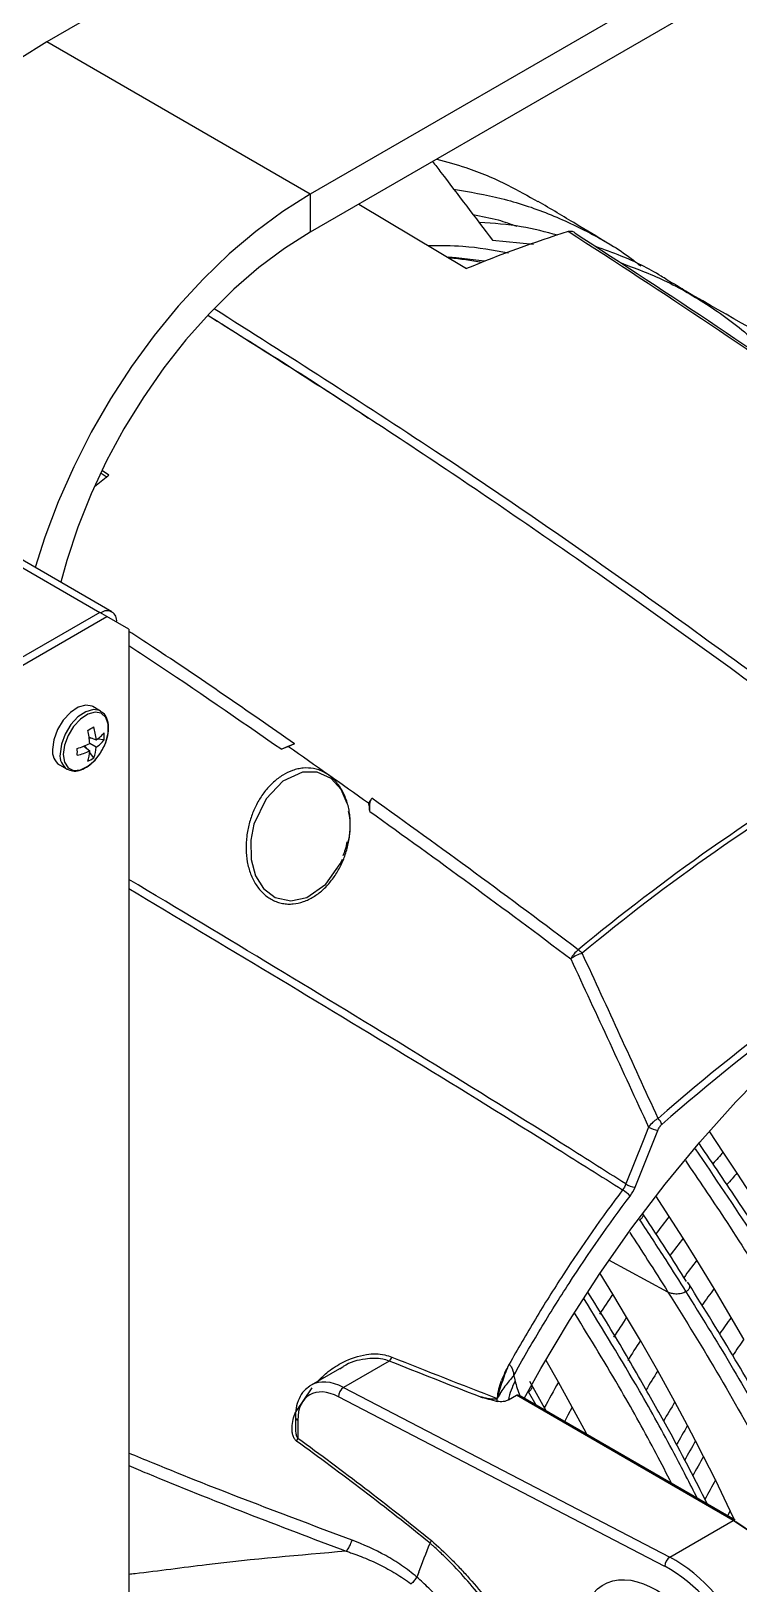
# Model space of a CAD drawing. Extents: x 9.3 to 87.2, y 1.1 to 68.8.
# Drawn here: x 58.48 to 61.33, y 4.76 to 11.01 of the extents above; entities that cross this region are included whole.
import ezdxf

# ---------------------------------------------------------------- set-up
doc = ezdxf.new("R2010")
doc.units = 0
doc.header["$MEASUREMENT"] = 0
doc.layers.add('OBJECT', color=7, linetype='CONTINUOUS')

msp = doc.modelspace()

# ---------------------------------------------------------------- linework, layer by layer
at = {"layer": 'OBJECT'}
for p, q in [((63.6184, 12.6681), (59.6049, 10.3511)), ((63.6184, 12.5154), (59.6049, 10.1984)), ((60.6863, 12.2), (58.5442, 10.9634)), ((59.6049, 10.3511), (58.5442, 10.9634)), ((59.6049, 10.3511), (59.6049, 10.1984)), ((59.7999, 10.311), (60.2341, 10.0513)), ((56.0608, 10.2253), (58.7584, 8.668)), ((58.807, 8.6704), (56.1058, 10.2297)), ((60.3383, 10.1658), (60.5037, 10.1497)), ((60.9373, 10.061), (60.929, 10.0657)), ((58.7871, 9.2108), (58.7631, 9.2269)), ((58.7692, 9.2387), (58.795, 9.2213)), ((58.7584, 8.668), (57.9541, 8.2036)), ((57.9823, 8.1873), (58.7867, 8.6517)), ((58.7867, 8.6517), (58.7584, 8.668)), ((58.8751, 8.6006), (58.7867, 8.6517)), ((58.8751, 8.6006), (58.8751, 3.2727)), ((58.7612, 8.2712), (58.7305, 8.2889)), ((58.6938, 8.13), (58.7175, 8.1105)), ((58.7057, 8.1202), (58.6974, 8.1314)), ((58.7147, 8.1662), (58.7435, 8.1555)), ((58.7292, 8.1608), (58.7153, 8.1624)), ((58.7435, 8.1255), (58.7175, 8.1405)), ((58.7754, 8.1553), (58.748, 8.1586)), ((58.7336, 8.0829), (58.7171, 8.105)), ((58.5955, 8.055), (58.6262, 8.0373)), ((59.7528, 7.7443), (59.7475, 7.7226)), ((60.9121, 6.355), (61.0037, 6.5839)), ((61.2671, 6.4968), (61.2124, 6.5784)), ((61.3229, 6.4124), (61.2671, 6.4968)), ((61.3783, 6.3272), (61.3229, 6.4124)), ((61.0494, 6.2377), (60.9959, 6.3203)), ((60.9307, 6.2241), (60.9305, 6.224)), ((60.9307, 6.2241), (60.9307, 6.2241)), ((61.1051, 6.15), (61.0494, 6.2377)), ((61.1605, 6.0613), (61.1051, 6.15)), ((61.0441, 5.9336), (60.8063, 6.0616)), ((61.2303, 5.9472), (61.1605, 6.0613)), ((60.8225, 5.9253), (60.7718, 6.0081)), ((61.1283, 5.9661), (61.1234, 5.9738)), ((61.2994, 5.8312), (61.2303, 5.9472)), ((60.8782, 5.8324), (60.8225, 5.9253)), ((61.1164, 5.9343), (61.1165, 5.9344)), ((60.9336, 5.7381), (60.8782, 5.8324)), ((61.3504, 5.7436), (61.2994, 5.8312)), ((61.0034, 5.6161), (60.9336, 5.7381)), ((59.723, 5.6251), (59.608, 5.5587)), ((59.7334, 5.6299), (59.7245, 5.6231)), ((59.9228, 5.6559), (59.7388, 5.5496)), ((60.6036, 5.5705), (60.5538, 5.6582)), ((60.4237, 5.5986), (60.4237, 5.5979)), ((60.5562, 5.4531), (60.4892, 5.5734)), ((60.6593, 5.4696), (60.6036, 5.5705)), ((61.0725, 5.4913), (61.0034, 5.6161)), ((59.5477, 5.4529), (59.6132, 5.5484)), ((61.0316, 4.8298), (59.7187, 5.5123)), ((59.7388, 5.5496), (61.0517, 4.8672)), ((60.4022, 5.4998), (60.4344, 5.5184)), ((61.3071, 5.0146), (60.4344, 5.5184)), ((61.3146, 5.0154), (60.4439, 5.518)), ((60.5135, 5.4778), (60.4829, 5.532)), ((60.7147, 5.3663), (60.6593, 5.4696)), ((61.1235, 5.3963), (61.0725, 5.4913)), ((59.5451, 5.4306), (59.5451, 5.3867)), ((59.555, 5.4177), (59.555, 5.346)), ((61.1558, 5.3347), (61.1235, 5.3963)), ((60.7182, 5.3596), (60.7147, 5.3663)), ((61.1879, 5.2722), (61.1558, 5.3347)), ((61.2354, 5.1775), (61.1879, 5.2722)), ((61.2951, 5.0537), (61.2354, 5.1775)), ((61.0517, 4.8672), (61.3071, 5.0146)), ((61.2951, 5.0537), (61.2841, 5.0329)), ((61.3122, 5.0167), (61.2951, 5.0537)), ((60.0414, 4.8058), (60.0342, 4.7866))]:
    msp.add_line(p, q, dxfattribs=at)
at = {"layer": 'OBJECT', "flags": 128}
for points in [[(58.5442, 10.9634), (58.4341, 10.894), (58.325, 10.8134), (58.2177, 10.7224), (58.1133, 10.6216), (58.0125, 10.5121), (57.9162, 10.3946), (57.8253, 10.2702), (57.7405, 10.14), (57.6626, 10.005), (57.5922, 9.8665), (57.53, 9.7256), (57.4764, 9.5835), (57.4375, 9.4612)], [(59.6049, 10.3511), (59.4948, 10.2817), (59.3857, 10.2011), (59.2784, 10.1101), (59.1739, 10.0093), (59.0731, 9.8997), (58.9769, 9.7823), (58.886, 9.6579), (58.8012, 9.5277), (58.7233, 9.3927), (58.6529, 9.2542), (58.5906, 9.1133), (58.537, 8.9712), (58.4981, 8.8487)], [(59.6049, 10.1984), (59.5009, 10.1325), (59.3979, 10.0554), (59.297, 9.9679), (59.199, 9.8709), (59.1049, 9.7652), (59.0156, 9.6518), (58.932, 9.532), (58.8549, 9.4067), (58.7849, 9.2773), (58.7229, 9.145), (58.6694, 9.011), (58.6249, 8.8766), (58.6009, 8.7893)], [(60.1603, 10.098), (60.1926, 10.0958), (60.3058, 10.0826)], [(58.7305, 8.2889), (58.7276, 8.2904), (58.7013, 8.295), (58.6709, 8.2864), (58.6396, 8.2653), (58.6108, 8.2341), (58.5877, 8.1962), (58.5727, 8.1556), (58.5675, 8.1168)], [(58.7612, 8.2712), (58.7583, 8.2727), (58.732, 8.2773), (58.7016, 8.2686), (58.6702, 8.2476), (58.6415, 8.2164), (58.6183, 8.1785), (58.6034, 8.1379), (58.5982, 8.0991)], [(58.7767, 8.1317), (58.7824, 8.1454), (58.7921, 8.1838), (58.7921, 8.2184), (58.7824, 8.2455), (58.7639, 8.2622), (58.7389, 8.2666), (58.7098, 8.2584), (58.6799, 8.2383), (58.6525, 8.2085), (58.6304, 8.1724), (58.6162, 8.1337), (58.6112, 8.0967), (58.6112, 8.0967)], [(58.6112, 8.0967), (58.6162, 8.0654), (58.6304, 8.0432), (58.6525, 8.0325), (58.6799, 8.0345), (58.7098, 8.0488), (58.7389, 8.0741), (58.7547, 8.0936)], [(59.7539, 7.8994), (59.7287, 7.956), (59.6885, 7.9996), (59.6333, 8.0247), (59.5734, 8.0246), (59.4947, 7.9889), (59.4271, 7.9183), (59.3785, 7.8154), (59.3658, 7.7511), (59.3669, 7.6732), (59.3847, 7.6082), (59.4169, 7.5569), (59.4642, 7.5209), (59.5271, 7.5074), (59.591, 7.5215), (59.6674, 7.5749), (59.7252, 7.6557), (59.7347, 7.6758), (59.7347, 7.6758)], [(60.466, 5.5052), (60.5327, 5.6256), (60.6478, 5.8194), (60.77, 6.0083), (60.8986, 6.1913), (61.0331, 6.3678), (61.1729, 6.537), (61.3175, 6.6981), (61.4661, 6.8505), (61.6182, 6.9934), (61.7731, 7.1264), (61.9302, 7.2487), (62.0887, 7.3599), (62.248, 7.4595)], [(60.9662, 6.5971), (60.9444, 6.5425), (60.8747, 6.3683)], [(60.3575, 5.5063), (60.3571, 5.5055), (60.3571, 5.5054)], [(60.6593, 5.4696), (60.6419, 5.4376), (60.628, 5.4117)], [(61.6132, 4.2255), (61.6393, 4.2749), (61.6552, 4.3345), (61.6606, 4.4023), (61.6552, 4.4762), (61.6393, 4.5542), (61.6132, 4.6337), (61.5779, 4.7124), (61.5343, 4.7879), (61.4838, 4.8579), (61.428, 4.9202), (61.3685, 4.973), (61.3071, 5.0146)], [(60.0869, 4.9231), (60.087, 4.9231), (60.0871, 4.9231)], [(60.0871, 4.9231), (60.087, 4.9232), (60.087, 4.9232)]]:
    msp.add_lwpolyline(points, dxfattribs=at)
at = {"layer": 'OBJECT'}
for centre, radius, start, end in [((60.0312, 8.6402), 1.46, 79.57588, 84.66877), ((58.7868, 8.6355), 0.0393, 350.78612, 129.20313), ((58.0151, 9.4241), 1.413, 299.43044, 300.56418), ((58.4052, 8.1195), 0.313, 3.83549, 13.6649), ((58.4959, 8.1353), 0.2483, 4.65955, 16.89576), ((58.5795, 8.4214), 0.313, 286.33307, 296.16094), ((58.6035, 8.1356), 0.1404, 337.95443, 355.87156), ((58.6587, 8.2848), 0.1547, 303.22793, 318.9724), ((58.6647, 8.2417), 0.1404, 304.12694, 322.04301), ((58.5754, 8.2225), 0.2208, 324.28141, 335.72397), ((58.6362, 8.1693), 0.1399, 354.26502, 5.73498), ((58.632, 8.1088), 0.0649, 172.85315, 235.8349), ((58.6628, 8.0911), 0.0651, 172.9122, 235.26328), ((57.2479, 8.1071), 1.4197, 359.43576, 0.56424), ((58.6112, 8.335), 0.2484, 283.10347, 295.33601), ((58.5631, 8.1192), 0.1547, 341.0259, 356.76992), ((58.6518, 8.1965), 0.14, 294.26582, 305.7288), ((66.0076, 0.8888), 8.3419, 120.41468, 129.66088), ((66.0184, 0.8812), 8.3338, 120.4148, 129.66088), ((66.3654, 0.5159), 8.1329, 120.50193, 131.23261), ((66.3613, 0.5136), 8.1038, 120.50239, 131.2326), ((60.757, 7.2183), 0.1181, 128.50081, 151.72143), ((60.6172, 7.218), 0.1139, 43.74509, 54.41546), ((60.7572, 7.1189), 0.1871, 107.97903, 123.86424), ((60.9656, 6.5908), 0.057, 17.6161, 46.50734), ((61.0251, 6.7037), 0.1217, 241.08592, 259.88134), ((64.8457, 3.2714), 4.8176, 137.97101, 138.7226), ((64.8726, 3.2479), 4.7555, 138.28332, 139.03381), ((60.7895, 6.2245), 0.1401, 42.82477, 58.93321), ((60.9335, 6.4748), 0.1217, 241.07759, 259.88203), ((65.1049, 3.0563), 5.1545, 141.88754, 142.87279), ((65.1186, 3.0457), 5.074, 142.27932, 143.27465), ((65.1414, 3.0282), 5.0048, 142.69488, 143.70017), ((65.1657, 3.0093), 4.9111, 143.25854, 144.23193), ((65.2716, 2.9365), 5.3598, 146.10821, 147.13745), ((65.2851, 2.9276), 5.2781, 146.60859, 147.65651), ((65.1872, 2.9927), 4.8138, 143.86718, 144.84167), ((65.3008, 2.9174), 5.199, 147.14198, 148.1964), ((65.1994, 2.9832), 4.7365, 144.35355, 145.3158), ((59.8949, 5.6862), 0.0412, 312.62703, 339.48612), ((60.7489, 5.6453), 0.327, 192.17282, 203.22099), ((65.3117, 2.9104), 5.4076, 150.53365, 151.77848), ((65.2977, 2.9191), 5.071, 147.86966, 148.89533), ((59.767, 5.5104), 0.0484, 125.74, 177.76895), ((65.3023, 2.916), 4.9521, 148.6659, 149.70369), ((59.5601, 5.4319), 0.0151, 185.0903, 250.21735), ((65.2925, 2.9217), 4.8481, 149.30867, 150.37999), ((59.5157, 5.3546), 0.0402, 328.33221, 347.61792), ((65.2875, 2.9246), 4.7832, 149.74474, 150.83746), ((65.2825, 2.9275), 4.7184, 150.20327, 151.31014), ((65.2607, 2.9398), 4.6055, 150.92961, 152.04682), ((61.3114, 5.0085), 0.00755, 65.69506, 125.6139), ((60.9276, 4.3876), 0.7333, 1.63084, 57.86155), ((61.0799, 4.828), 0.0484, 125.7404, 177.76956)]:
    msp.add_arc(centre, radius, start, end, dxfattribs=at)
for centre, major_axis, ratio, start_param, end_param in [((59.7388, 5.3455), (-0.134, 0.2112), 0.603337, 5.472601, 6.257917), ((59.7187, 5.3326), (-0.1191, 0.1852), 0.606761, 5.468799, 7.039595), ((59.7388, 5.3455), (-0.134, 0.2112), 0.603337, 6.257917, 6.291685), ((61.0316, 4.4461), (-0.2544, 0.3956), 0.606761, 3.374403, 5.468799), ((61.0517, 4.4589), (-0.2693, 0.4216), 0.605053, 3.376316, 5.470711)]:
    msp.add_ellipse(centre, major_axis=major_axis, ratio=ratio, start_param=start_param, end_param=end_param, dxfattribs=at)
msp.add_ellipse((60.9812, 4.4396), major_axis=(-0.2016, 0.3135), ratio=0.606761, dxfattribs=at)
for points, knots in [([(60.0971, 10.4826), (60.1083, 10.4678), (60.1886, 10.3623), (60.2691, 10.2567), (60.3383, 10.1658)], [0, 0, 0, 0, 0.139589, 1, 1, 1, 1]), ([(60.114, 10.4923), (60.1532, 10.4815), (60.2522, 10.4541), (60.3882, 10.3965), (60.4811, 10.3437), (60.5213, 10.3208)], [0, 0, 0, 0, 0.27172, 0.684571, 1, 1, 1, 1]), ([(60.1819, 10.3711), (60.2465, 10.36), (60.3784, 10.3371), (60.5648, 10.2756), (60.7417, 10.1916), (60.8628, 10.1204), (60.9212, 10.0722), (60.929, 10.0657)], [0, 0, 0, 0, 0.233426, 0.476418, 0.719409, 0.9624, 1, 1, 1, 1]), ([(60.8013, 10.1539), (60.7591, 10.1794), (60.6665, 10.2355), (60.5728, 10.2913), (60.5218, 10.3216)], [0, 0, 0, 0, 0.455296, 1, 1, 1, 1]), ([(60.2602, 10.2684), (60.2943, 10.2623), (60.3551, 10.2514), (60.4111, 10.2309), (60.4357, 10.2218)], [0, 0, 0, 0, 0.561875, 1, 1, 1, 1]), ([(60.601, 10.1853), (60.5526, 10.1984), (60.4521, 10.2257), (60.3432, 10.2329), (60.2866, 10.2367)], [0, 0, 0, 0, 0.480609, 1, 1, 1, 1]), ([(60.6425, 10.2004), (60.6455, 10.2014), (60.6483, 10.2019), (60.6538, 10.2023), (60.6564, 10.2021), (60.6636, 10.2004), (60.6676, 10.1977), (60.6704, 10.1937)], [0, 0, 0, 0, 0.25, 0.25, 0.5, 0.5, 1, 1, 1, 1]), ([(62.928, 8.6064), (62.5492, 8.8922), (62.1689, 9.1679), (61.4066, 9.6994), (61.0251, 9.9551), (60.6425, 10.2004)], [0, 0, 0, 0, 0.5, 0.5, 1, 1, 1, 1]), ([(60.6704, 10.1937), (61.0524, 9.9487), (61.4335, 9.6933), (62.1947, 9.1624), (62.5744, 8.8871), (62.9526, 8.6018)], [0, 0, 0, 0, 0.5, 0.5, 1, 1, 1, 1]), ([(60.4029, 10.1129), (60.3425, 10.1243), (60.2388, 10.1438), (60.1274, 10.1432), (60.0809, 10.1429)], [0, 0, 0, 0, 0.582242, 1, 1, 1, 1]), ([(61.0621, 9.9915), (61.0473, 10.0015), (60.9823, 10.0448), (60.8797, 10.0952), (60.7882, 10.1277), (60.7539, 10.1399)], [0, 0, 0, 0, 0.15654, 0.683728, 1, 1, 1, 1]), ([(60.8518, 10.0754), (60.9118, 10.0531), (61.0373, 10.0066), (61.2141, 9.9028), (61.3641, 9.7929), (61.4465, 9.7073), (61.4775, 9.6751)], [0, 0, 0, 0, 0.257929, 0.538669, 0.826355, 1, 1, 1, 1]), ([(61.1794, 9.9209), (61.1609, 9.9325), (61.1223, 9.9567), (61.0835, 9.9808), (61.0633, 9.9933)], [0, 0, 0, 0, 0.478597, 1, 1, 1, 1]), ([(63.259, 8.7244), (63.2267, 8.7431), (62.8498, 8.9617), (62.1348, 9.3788), (61.4557, 9.7663), (61.1217, 9.957)], [0, 0, 0, 0, 0.045526, 0.530395, 1, 1, 1, 1]), ([(61.8199, 8.1032), (61.5356, 8.3129), (60.9668, 8.7325), (60.0988, 9.3301), (59.5149, 9.7009), (59.218, 9.8895)], [0, 0, 0, 0, 0.329237, 0.65889, 1, 1, 1, 1]), ([(61.7845, 8.0827), (61.7798, 8.0862), (61.7565, 8.1037), (61.6586, 8.177), (61.2665, 8.4677), (60.646, 8.9102), (59.8795, 9.4291), (59.4127, 9.724), (59.1931, 9.8628)], [0, 0, 0, 0, 0.00543, 0.027152, 0.114039, 0.461642, 0.746735, 1, 1, 1, 1]), ([(59.1934, 9.8631), (59.3913, 9.7399), (59.607, 9.6057), (59.822, 9.4615), (59.8396, 9.4497)], [0, 0, 0, 0, 0.918154, 1, 1, 1, 1]), ([(58.7362, 9.1747), (58.7539, 9.1893), (58.7734, 9.2053), (58.7933, 9.2201), (58.795, 9.2213)], [0, 0, 0, 0, 0.91337, 1, 1, 1, 1]), ([(59.542, 8.1392), (59.3516, 8.2714), (59.1296, 8.4257), (58.9069, 8.5709), (58.8751, 8.5916)], [0, 0, 0, 0, 0.857408, 1, 1, 1, 1]), ([(58.8751, 8.5343), (58.9066, 8.5137), (59.1119, 8.3793), (59.3166, 8.2373), (59.49, 8.1171)], [0, 0, 0, 0, 0.153145, 1, 1, 1, 1]), ([(58.7647, 8.1104), (58.7695, 8.1185), (58.7812, 8.1384), (58.7915, 8.173), (58.7952, 8.2099), (58.7885, 8.2406), (58.7762, 8.262), (58.7644, 8.2677), (58.7602, 8.2697)], [0, 0, 0, 0, 0.133483, 0.330364, 0.528984, 0.730571, 0.905585, 1, 1, 1, 1]), ([(59.542, 8.1392), (59.5376, 8.1373), (59.5331, 8.1354), (59.524, 8.1317), (59.5194, 8.1298), (59.5061, 8.1244), (59.4976, 8.1208), (59.49, 8.1171)], [0, 0, 0, 0, 0.25, 0.25, 0.5, 0.5, 1, 1, 1, 1]), ([(58.626, 8.0382), (58.6331, 8.0348), (58.6482, 8.0277), (58.6757, 8.031), (58.7049, 8.0436), (58.7334, 8.0669), (58.7543, 8.0905), (58.7627, 8.1065), (58.7647, 8.1104)], [0, 0, 0, 0, 0.164719, 0.346468, 0.536489, 0.735587, 0.936021, 1, 1, 1, 1]), ([(59.7371, 7.67), (59.7305, 7.6544), (59.723, 7.6393), (59.7062, 7.6111), (59.697, 7.5978), (59.6769, 7.5729), (59.6659, 7.5612), (59.6427, 7.5405), (59.6306, 7.5314), (59.6115, 7.5197), (59.6049, 7.5162), (59.5916, 7.5097), (59.5847, 7.5069), (59.564, 7.4997), (59.55, 7.4965), (59.5287, 7.4946), (59.5214, 7.4944), (59.5072, 7.495), (59.5002, 7.4958), (59.4863, 7.4984), (59.4795, 7.5002), (59.4659, 7.5048), (59.4592, 7.5077), (59.4397, 7.5177), (59.4276, 7.5262), (59.411, 7.5417), (59.4056, 7.5474), (59.3957, 7.5594), (59.391, 7.5657), (59.3824, 7.579), (59.3785, 7.586), (59.3712, 7.6006), (59.3679, 7.6082), (59.3591, 7.6314), (59.3547, 7.6476), (59.3485, 7.6812), (59.3469, 7.6983), (59.3462, 7.7327), (59.3471, 7.7501), (59.3514, 7.7844), (59.3547, 7.8013), (59.3635, 7.8346), (59.369, 7.8507), (59.3818, 7.8816), (59.3892, 7.8964), (59.4058, 7.9249), (59.4152, 7.9385), (59.4352, 7.9635), (59.446, 7.9749), (59.469, 7.9957), (59.4814, 8.0051), (59.507, 8.0208), (59.5202, 8.0272), (59.5407, 8.0344), (59.5476, 8.0364), (59.5617, 8.0396), (59.5689, 8.0407), (59.5902, 8.0427), (59.6043, 8.0422), (59.6255, 8.0382), (59.6325, 8.0364), (59.646, 8.0318), (59.6526, 8.029), (59.6656, 8.0224), (59.6718, 8.0187), (59.6841, 8.0101), (59.69, 8.0053), (59.7067, 7.9898), (59.7167, 7.9779), (59.7342, 7.9509), (59.7415, 7.9364), (59.7504, 7.9131), (59.753, 7.9051), (59.7575, 7.8888), (59.7594, 7.8805), (59.7625, 7.8638), (59.7637, 7.8554), (59.7654, 7.8383), (59.7659, 7.8296), (59.7665, 7.8037), (59.7656, 7.7864), (59.7613, 7.7522), (59.758, 7.7351), (59.7491, 7.7019), (59.7436, 7.6857), (59.7371, 7.67)], [0, 0, 0, 0, 0.03125, 0.03125, 0.0625, 0.0625, 0.09375, 0.09375, 0.125, 0.125, 0.140625, 0.140625, 0.15625, 0.15625, 0.1875, 0.1875, 0.203125, 0.203125, 0.21875, 0.21875, 0.234375, 0.234375, 0.25, 0.25, 0.28125, 0.28125, 0.296875, 0.296875, 0.3125, 0.3125, 0.328125, 0.328125, 0.34375, 0.34375, 0.375, 0.375, 0.40625, 0.40625, 0.4375, 0.4375, 0.46875, 0.46875, 0.5, 0.5, 0.53125, 0.53125, 0.5625, 0.5625, 0.59375, 0.59375, 0.625, 0.625, 0.65625, 0.65625, 0.671875, 0.671875, 0.6875, 0.6875, 0.71875, 0.71875, 0.734375, 0.734375, 0.75, 0.75, 0.765625, 0.765625, 0.78125, 0.78125, 0.8125, 0.8125, 0.84375, 0.84375, 0.859375, 0.859375, 0.875, 0.875, 0.890625, 0.890625, 0.90625, 0.90625, 0.9375, 0.9375, 0.96875, 0.96875, 1, 1, 1, 1]), ([(59.845, 7.8669), (59.844, 7.8767), (59.8438, 7.8862), (59.8454, 7.9), (59.8463, 7.9044), (59.8489, 7.9127), (59.8506, 7.9166), (59.8529, 7.92)], [0, 0, 0, 0, 0.5, 0.5, 0.75, 0.75, 1, 1, 1, 1]), ([(59.7532, 7.7326), (59.7545, 7.7365), (59.7652, 7.7681), (59.769, 7.8156), (59.7616, 7.8553), (59.7595, 7.8665)], [0, 0, 0, 0, 0.091251, 0.742184, 1, 1, 1, 1]), ([(59.7475, 7.7226), (59.7468, 7.7198), (59.7441, 7.7079), (59.7393, 7.6969), (59.7356, 7.6886)], [0, 0, 0, 0, 0.240796, 1, 1, 1, 1]), ([(60.8747, 6.3683), (60.7882, 6.4231), (60.5093, 6.6), (60.0384, 6.8911), (59.4561, 7.2451), (59.0709, 7.4763), (58.8751, 7.5937)], [0, 0, 0, 0, 0.129045, 0.416166, 0.70329, 1, 1, 1, 1]), ([(58.8751, 7.5574), (59.0656, 7.4433), (59.4456, 7.2157), (60.0232, 6.8661), (60.4951, 6.5757), (60.7748, 6.3994), (60.8618, 6.3446)], [0, 0, 0, 0, 0.29082, 0.580118, 0.869412, 1, 1, 1, 1]), ([(61.0048, 6.6321), (61.0012, 6.63), (60.9976, 6.6277), (60.9906, 6.6225), (60.9872, 6.6197), (60.9772, 6.6106), (60.9713, 6.604), (60.9662, 6.5971)], [0, 0, 0, 0, 0.25, 0.25, 0.5, 0.5, 1, 1, 1, 1]), ([(61.0037, 6.5839), (61.0055, 6.5884), (61.0078, 6.5928), (61.0133, 6.6012), (61.0165, 6.605), (61.0199, 6.608)], [0, 0, 0, 0, 0.5, 0.5, 1, 1, 1, 1]), ([(61.6638, 5.7163), (61.6202, 5.7891), (61.5302, 5.9392), (61.3618, 6.205), (61.2333, 6.3946), (61.155, 6.51)], [0, 0, 0, 0, 0.269509, 0.555254, 1, 1, 1, 1]), ([(61.5112, 6.0113), (61.5107, 6.0121), (61.4534, 6.1065), (61.3405, 6.2799), (61.2253, 6.4498), (61.1713, 6.5294)], [0, 0, 0, 0, 0.004309, 0.533348, 1, 1, 1, 1]), ([(61.1149, 6.4621), (61.1671, 6.3853), (61.2841, 6.2132), (61.4537, 5.9463), (61.6205, 5.6697), (61.7714, 5.4033), (61.9132, 5.1351), (62.0424, 4.8732), (62.1546, 4.6114), (62.2535, 4.353), (62.3461, 4.0804), (62.4047, 3.8574), (62.4228, 3.7307), (62.4279, 3.6954)], [0, 0, 0, 0, 0.089122, 0.199541, 0.302126, 0.397229, 0.491555, 0.591893, 0.676697, 0.766801, 0.862116, 0.961521, 1, 1, 1, 1]), ([(60.8618, 6.3446), (60.7785, 6.2339), (60.6988, 6.12), (60.5846, 5.9444), (60.5474, 5.8851), (60.4748, 5.7648), (60.4396, 5.7041), (60.4054, 5.6429)], [0, 0, 0, 0, 0.5, 0.5, 0.75, 0.75, 1, 1, 1, 1]), ([(60.4237, 5.5971), (60.4586, 5.6601), (60.4946, 5.7226), (60.5689, 5.8466), (60.6071, 5.9078), (60.7245, 6.0888), (60.8064, 6.206), (60.8923, 6.3198)], [0, 0, 0, 0, 0.25, 0.25, 0.5, 0.5, 1, 1, 1, 1]), ([(60.9307, 6.2241), (60.9325, 6.2253), (60.9382, 6.229), (60.944, 6.2368), (60.9466, 6.2445), (60.9448, 6.2484), (60.9445, 6.249)], [0, 0, 0, 0, 0.171928, 0.551063, 0.938586, 1, 1, 1, 1]), ([(60.9305, 6.224), (60.9657, 6.1703), (61.0285, 6.0744), (61.0896, 5.9772), (61.1165, 5.9344)], [0, 0, 0, 0, 0.559712, 1, 1, 1, 1]), ([(60.9307, 6.2241), (60.9307, 6.2241), (60.9307, 6.2241), (60.9307, 6.2241), (60.9307, 6.2241), (60.9307, 6.2241), (60.9307, 6.2241), (60.9307, 6.2241), (60.9307, 6.2241), (60.9307, 6.2241), (60.9307, 6.2241), (60.9307, 6.2241), (60.9307, 6.2241)], [0, 0, 0, 0, 0.219404, 0.376293, 0.428175, 0.464135, 0.488543, 0.519038, 0.536506, 0.581769, 0.68992, 1, 1, 1, 1]), ([(60.9452, 6.2447), (60.9757, 6.1981), (61.034, 6.1092), (61.0906, 6.019), (61.1176, 5.976)], [0, 0, 0, 0, 0.523294, 1, 1, 1, 1]), ([(60.8904, 6.1735), (60.9146, 6.1365), (60.9666, 6.0571), (61.0171, 5.9766), (61.0441, 5.9336)], [0, 0, 0, 0, 0.465921, 1, 1, 1, 1]), ([(61.1283, 5.9659), (61.1284, 5.9657), (61.1325, 5.9619), (61.1322, 5.9531), (61.1275, 5.9422), (61.1201, 5.9369), (61.1165, 5.9344)], [0, 0, 0, 0, 0.0114165, 0.4063573, 0.7142035, 1, 1, 1, 1]), ([(62.1273, 3.6776), (62.1211, 3.7149), (62.1073, 3.7985), (62.0784, 3.9224), (62.0469, 4.0392), (62.0171, 4.1348), (61.9922, 4.211), (61.9695, 4.278), (61.9469, 4.3424), (61.9211, 4.4134), (61.8867, 4.5042), (61.8405, 4.6198), (61.7776, 4.7675), (61.6977, 4.9436), (61.5961, 5.1531), (61.4675, 5.397), (61.311, 5.6739), (61.1914, 5.8651), (61.1282, 5.9663)], [0, 0, 0, 0, 0.049114, 0.110082, 0.159883, 0.198956, 0.232318, 0.257178, 0.284535, 0.31472, 0.347858, 0.400766, 0.462978, 0.537978, 0.628631, 0.736214, 0.860496, 1, 1, 1, 1]), ([(61.1635, 5.1026), (61.1325, 5.163), (61.0577, 5.3089), (60.9076, 5.5792), (60.7817, 5.7843), (60.7061, 5.9074)], [0, 0, 0, 0, 0.220503, 0.532104, 1, 1, 1, 1]), ([(60.9333, 5.5796), (60.9122, 5.6171), (60.8448, 5.7368), (60.7719, 5.8532), (60.7218, 5.9331)], [0, 0, 0, 0, 0.313014, 1, 1, 1, 1]), ([(61.1164, 5.9343), (61.1107, 5.9317), (61.0988, 5.9262), (61.0771, 5.9246), (61.0579, 5.9274), (61.0486, 5.9316), (61.0441, 5.9336)], [0, 0, 0, 0, 0.270415, 0.561725, 0.788827, 1, 1, 1, 1]), ([(61.0441, 5.9336), (61.1152, 5.8195), (61.2549, 5.5953), (61.4419, 5.2579), (61.603, 4.9369), (61.7377, 4.636), (61.8499, 4.3504), (61.9455, 4.0675), (62.0097, 3.8393), (62.029, 3.7091), (62.0344, 3.6721)], [0, 0, 0, 0, 0.158864, 0.312281, 0.455055, 0.584144, 0.705414, 0.824941, 0.95025, 1, 1, 1, 1]), ([(61.1165, 5.9344), (61.1165, 5.9344), (61.1164, 5.9343), (61.1164, 5.9343), (61.1164, 5.9343)], [0, 0, 0, 0, 0.558241, 1, 1, 1, 1]), ([(61.1165, 5.9344), (61.1165, 5.9343), (61.1165, 5.9343), (61.1166, 5.9342), (61.1166, 5.9341)], [0, 0, 0, 0, 0.559885, 1, 1, 1, 1]), ([(61.1166, 5.9341), (61.1778, 5.8363), (61.2987, 5.6431), (61.4526, 5.3705), (61.5821, 5.1259), (61.6527, 4.9785), (61.6869, 4.907)], [0, 0, 0, 0, 0.2943602, 0.581245, 0.7968207, 1, 1, 1, 1]), ([(61.0599, 5.1624), (61.0391, 5.2027), (60.9744, 5.3286), (60.8465, 5.5587), (60.7328, 5.7441), (60.6695, 5.8474)], [0, 0, 0, 0, 0.17278, 0.539141, 1, 1, 1, 1]), ([(59.6339, 5.5737), (59.6482, 5.5874), (59.6796, 5.6178), (59.7451, 5.6587), (59.823, 5.6858), (59.8915, 5.6859), (59.9241, 5.675), (59.9335, 5.6718)], [0, 0, 0, 0, 0.170617, 0.377273, 0.675452, 0.906059, 1, 1, 1, 1]), ([(59.9228, 5.6559), (59.9141, 5.6587), (59.8836, 5.6686), (59.82, 5.6653), (59.762, 5.6519), (59.7349, 5.631), (59.7334, 5.6299)], [0, 0, 0, 0, 0.144584, 0.502837, 0.973128, 1, 1, 1, 1]), ([(60.3575, 5.5063), (60.3609, 5.5179), (60.3642, 5.5295), (60.3714, 5.5525), (60.3754, 5.5639), (60.3832, 5.5868), (60.3871, 5.5982), (60.3957, 5.6208), (60.4004, 5.6319), (60.4054, 5.6429)], [0, 0, 0, 0, 0.25, 0.25, 0.5, 0.5, 0.75, 0.75, 1, 1, 1, 1]), ([(60.4054, 5.6429), (60.4086, 5.6403), (60.4114, 5.6368), (60.4138, 5.6329), (60.4138, 5.6329), (60.4138, 5.6329)], [0, 0, 0, 0, 0.25, 0.25, 0.2507531, 0.2507531, 0.2507531, 0.2507531]), ([(60.418, 5.6246), (60.4185, 5.6233), (60.419, 5.6221), (60.4204, 5.6181), (60.4212, 5.6155), (60.4218, 5.6128)], [0.4233158, 0.4233158, 0.4233158, 0.4233158, 0.5, 0.5, 0.6620483, 0.6620483, 0.6620483, 0.6620483]), ([(60.3739, 5.5768), (60.3696, 5.5654), (60.3657, 5.5538), (60.3596, 5.5303), (60.3575, 5.5184), (60.3575, 5.5063)], [0, 0, 0, 0, 0.5, 0.5, 1, 1, 1, 1]), ([(60.4237, 5.5979), (60.4177, 5.5908), (60.4117, 5.5837), (60.4, 5.5691), (60.3943, 5.5617), (60.3886, 5.5542)], [0, 0, 0, 0, 0.5, 0.5, 1, 1, 1, 1]), ([(60.4292, 5.5764), (60.4234, 5.5641), (60.418, 5.5516), (60.4088, 5.5261), (60.4049, 5.5129), (60.4022, 5.4998)], [0, 0, 0, 0, 0.5, 0.5, 1, 1, 1, 1]), ([(60.4218, 5.6128), (60.4221, 5.6114), (60.4224, 5.61), (60.4232, 5.6052), (60.4236, 5.6019), (60.4237, 5.5986)], [0.6620483, 0.6620483, 0.6620483, 0.6620483, 0.75, 0.75, 0.9646688, 0.9646688, 0.9646688, 0.9646688]), ([(60.4237, 5.5979), (60.4243, 5.5956), (60.4256, 5.5915), (60.4271, 5.5857), (60.4283, 5.5807), (60.4289, 5.5777), (60.4292, 5.5764)], [0, 0, 0, 0, 0.3105889, 0.5789244, 0.8078542, 1, 1, 1, 1]), ([(61.204, 5.0792), (61.1508, 5.1834), (61.0647, 5.3522), (60.9697, 5.5167), (60.9333, 5.5796)], [0, 0, 0, 0, 0.617492, 1, 1, 1, 1]), ([(59.6033, 5.5546), (59.5952, 5.5489), (59.577, 5.536), (59.5583, 5.5049), (59.5468, 5.4689), (59.5456, 5.4425), (59.5451, 5.4306)], [0, 0, 0, 0, 0.219511, 0.49344, 0.772618, 1, 1, 1, 1]), ([(60.3566, 5.5047), (60.3556, 5.5035), (60.3541, 5.503), (60.3512, 5.5022), (60.3497, 5.502), (60.3453, 5.5017), (60.3424, 5.5018), (60.3336, 5.5024), (60.3278, 5.5032), (60.3106, 5.5063), (60.2993, 5.509), (60.2881, 5.512)], [0, 0, 0, 0, 0.0625, 0.0625, 0.125, 0.125, 0.25, 0.25, 0.5, 0.5, 1, 1, 1, 1]), ([(60.3886, 5.5542), (60.383, 5.5466), (60.3777, 5.5387), (60.3674, 5.5227), (60.3624, 5.5145), (60.3575, 5.5063)], [0, 0, 0, 0, 0.5, 0.5, 1, 1, 1, 1]), ([(60.3575, 5.5063), (60.3581, 5.5073), (60.3593, 5.5094), (60.3611, 5.5125), (60.3629, 5.5156), (60.3648, 5.5187), (60.3667, 5.5217), (60.3686, 5.5247), (60.3705, 5.5278), (60.3724, 5.5308), (60.3744, 5.5338), (60.3763, 5.5367), (60.3783, 5.5397), (60.3803, 5.5426), (60.3824, 5.5456), (60.3844, 5.5485), (60.3865, 5.5513), (60.3879, 5.5532), (60.3886, 5.5542), (60.3886, 5.5542)], [0, 0, 0, 0, 0.03125, 0.0625, 0.09375, 0.125, 0.15625, 0.1875, 0.21875, 0.25, 0.28125, 0.3125, 0.34375, 0.375, 0.40625, 0.4375, 0.46875, 0.5, 0.5001362, 0.5001362, 0.5001362, 0.5001362]), ([(60.4022, 5.4998), (60.3993, 5.4981), (60.3962, 5.4966), (60.3893, 5.4941), (60.3855, 5.4931), (60.3776, 5.4919), (60.3735, 5.4917), (60.3653, 5.4921), (60.3613, 5.4927), (60.3576, 5.4937)], [0, 0, 0, 0, 0.25, 0.25, 0.5, 0.5, 0.75, 0.75, 1, 1, 1, 1]), ([(60.4344, 5.5184), (60.4355, 5.5189), (60.4378, 5.5198), (60.4411, 5.5194), (60.443, 5.5183), (60.4438, 5.5179)], [0, 0, 0, 0, 0.370451, 0.740223, 1, 1, 1, 1]), ([(60.4829, 5.532), (60.4849, 5.5333), (60.4908, 5.537), (60.4967, 5.5449), (60.4991, 5.553), (60.4971, 5.5573), (60.4966, 5.5582)], [0, 0, 0, 0, 0.178124, 0.535862, 0.899887, 1, 1, 1, 1]), ([(59.5499, 5.3335), (59.546, 5.3363), (59.5429, 5.34), (59.5379, 5.3487), (59.5361, 5.3535), (59.5335, 5.3634), (59.5326, 5.3685), (59.5317, 5.3788), (59.5316, 5.384), (59.5322, 5.3997), (59.5337, 5.41), (59.5386, 5.4302), (59.542, 5.4402), (59.5462, 5.4497)], [0, 0, 0, 0, 0.125, 0.125, 0.25, 0.25, 0.375, 0.375, 0.5, 0.5, 0.75, 0.75, 1, 1, 1, 1]), ([(59.5455, 5.3858), (59.5455, 5.3796), (59.5455, 5.3688), (59.5486, 5.356), (59.5522, 5.3489), (59.5543, 5.3467), (59.555, 5.346)], [0, 0, 0, 0, 0.442995, 0.775544, 0.925928, 1, 1, 1, 1]), ([(60.087, 4.9232), (59.9983, 4.995), (59.9091, 5.0649), (59.73, 5.2015), (59.6401, 5.2681), (59.5499, 5.3335)], [0, 0, 0, 0, 0.5, 0.5, 1, 1, 1, 1]), ([(59.555, 5.346), (59.6452, 5.2803), (59.7352, 5.2133), (59.9143, 5.0761), (60.0036, 5.0059), (60.0923, 4.9336)], [0, 0, 0, 0, 0.5, 0.5, 1, 1, 1, 1]), ([(59.7731, 4.9351), (59.5034, 5.0362), (59.2004, 5.1499), (58.9074, 5.2718), (58.8751, 5.2852)], [0, 0, 0, 0, 0.889786, 1, 1, 1, 1]), ([(58.8751, 5.2351), (58.8997, 5.2248), (59.1849, 5.1046), (59.4802, 4.9927), (59.75, 4.8905)], [0, 0, 0, 0, 0.0863181, 1, 1, 1, 1]), ([(59.7501, 4.8905), (59.5623, 4.8745), (59.2784, 4.8504), (58.9874, 4.8097), (58.8833, 4.7979), (58.8751, 4.7969)], [0, 0, 0, 0, 0.6423422, 0.971746, 1, 1, 1, 1]), ([(59.75, 4.8905), (59.7548, 4.896), (59.7594, 4.9028), (59.7674, 4.9182), (59.7707, 4.9267), (59.7731, 4.9351)], [0, 0, 0, 0, 0.5, 0.5, 1, 1, 1, 1]), ([(59.7501, 4.8905), (59.7558, 4.8886), (59.7616, 4.8867), (59.7731, 4.8828), (59.7902, 4.8767), (59.8072, 4.8702), (59.8409, 4.8566), (59.863, 4.8467), (59.9066, 4.8251), (59.9281, 4.8133), (59.9702, 4.7879), (59.9909, 4.7741), (60.0111, 4.759)], [0, 0, 0, 0, 0.0625, 0.0625, 0.125, 0.25, 0.25, 0.5, 0.5, 0.75, 0.75, 1, 1, 1, 1]), ([(60.0342, 4.7865), (60.0143, 4.8034), (59.9937, 4.8189), (59.9517, 4.8474), (59.9303, 4.8606), (59.8648, 4.8972), (59.8196, 4.9178), (59.7731, 4.9351)], [0, 0, 0, 0, 0.25, 0.25, 0.5, 0.5, 1, 1, 1, 1]), ([(60.8289, 3.4174), (60.8241, 3.4498), (60.8188, 3.4823), (60.8069, 3.5475), (60.8004, 3.5801), (60.7788, 3.6784), (60.762, 3.7443), (60.7232, 3.8768), (60.7013, 3.9435), (60.6638, 4.0441), (60.6504, 4.0778), (60.6226, 4.1447), (60.608, 4.1779), (60.5623, 4.2771), (60.5293, 4.3425), (60.4749, 4.439), (60.456, 4.4709), (60.4262, 4.5184), (60.4161, 4.5342), (60.3955, 4.5653), (60.3851, 4.5807), (60.3532, 4.6263), (60.3314, 4.656), (60.2863, 4.714), (60.2631, 4.7423), (60.2151, 4.7973), (60.1903, 4.824), (60.1522, 4.8625), (60.1393, 4.8751), (60.1198, 4.8934), (60.11, 4.9025), (60.0985, 4.9128), (60.0935, 4.9172), (60.0902, 4.9202), (60.0886, 4.9216), (60.0869, 4.9231)], [0, 0, 0, 0, 0.0625, 0.0625, 0.125, 0.125, 0.25, 0.25, 0.375, 0.375, 0.4375, 0.4375, 0.5, 0.5, 0.625, 0.625, 0.6875, 0.6875, 0.71875, 0.71875, 0.75, 0.75, 0.8125, 0.8125, 0.875, 0.875, 0.9375, 0.9375, 0.96875, 0.96875, 0.984375, 0.992188, 0.996094, 0.996094, 1, 1, 1, 1]), ([(60.0923, 4.9336), (60.1191, 4.9103), (60.1454, 4.8858), (60.1841, 4.8472), (60.1968, 4.834), (60.2219, 4.8073), (60.2343, 4.7937), (60.2707, 4.7523), (60.2942, 4.7238), (60.3398, 4.6654), (60.3619, 4.6355), (60.3942, 4.5896), (60.4047, 4.5741), (60.4255, 4.5427), (60.4358, 4.5268), (60.4658, 4.479), (60.485, 4.4467), (60.5399, 4.3494), (60.5732, 4.2835), (60.6192, 4.1834), (60.6339, 4.1498), (60.662, 4.0823), (60.6754, 4.0483), (60.7132, 3.9467), (60.7352, 3.8795), (60.7742, 3.7457), (60.7911, 3.6793), (60.8127, 3.5801), (60.8193, 3.5471), (60.8312, 3.4814), (60.8365, 3.4486), (60.8414, 3.4159)], [0, 0, 0, 0, 0.0625, 0.0625, 0.09375, 0.09375, 0.125, 0.125, 0.1875, 0.1875, 0.25, 0.25, 0.28125, 0.28125, 0.3125, 0.3125, 0.375, 0.375, 0.5, 0.5, 0.5625, 0.5625, 0.625, 0.625, 0.75, 0.75, 0.875, 0.875, 0.9375, 0.9375, 1, 1, 1, 1]), ([(60.0342, 4.7865), (60.031, 4.7817), (60.0274, 4.7769), (60.0195, 4.7675), (60.0153, 4.763), (60.0111, 4.759)], [0, 0, 0, 0, 0.5, 0.5, 1, 1, 1, 1]), ([(60.2095, 4.589), (60.1977, 4.6089), (60.1845, 4.6272), (60.1568, 4.6623), (60.1423, 4.6791), (60.1125, 4.7114), (60.0972, 4.7271), (60.066, 4.7575), (60.0501, 4.7723), (60.0342, 4.7866)], [0, 0, 0, 0, 0.25, 0.25, 0.5, 0.5, 0.75, 0.75, 1, 1, 1, 1])]:
    msp.add_open_spline(points, degree=3, knots=knots, dxfattribs=at)
for points in [[(60.6425, 10.2004), (60.5063, 10.1574), (60.3703, 10.1076), (60.2341, 10.0513)], [(59.5177, 8.1285), (59.5083, 8.1252), (59.499, 8.1214), (59.49, 8.1171)], [(59.542, 8.1392), (59.5339, 8.1357), (59.5257, 8.1321), (59.5177, 8.1285)], [(59.5177, 8.1285), (59.6252, 8.0536), (59.7326, 7.9778), (59.84, 7.9013)], [(59.84, 7.9013), (59.8443, 7.9075), (59.8487, 7.9137), (59.8529, 7.92)], [(59.845, 7.8669), (59.8438, 7.8785), (59.8421, 7.89), (59.84, 7.9013)], [(60.6835, 7.3107), (60.4072, 7.519), (60.1304, 7.7222), (59.8529, 7.92)], [(59.845, 7.8669), (60.1149, 7.6743), (60.3842, 7.4767), (60.653, 7.2742)], [(60.653, 7.2742), (60.7577, 7.0491), (60.8623, 6.8235), (60.9662, 6.5971)], [(61.0048, 6.6321), (60.9035, 6.8543), (60.8016, 7.0758), (60.6995, 7.2968)], [(60.8747, 6.3683), (60.8716, 6.3599), (60.8672, 6.3518), (60.8618, 6.3446)], [(60.8923, 6.3198), (60.9004, 6.3305), (60.9072, 6.3426), (60.9121, 6.355)], [(60.2881, 5.512), (60.1659, 5.5595), (60.0441, 5.6075), (59.9228, 5.6559)], [(59.9335, 5.6718), (60.074, 5.6158), (60.2152, 5.5603), (60.3571, 5.5054)], [(60.4054, 5.6429), (60.3936, 5.6217), (60.3828, 5.5998), (60.3741, 5.5772)], [(60.4138, 5.6329), (60.4154, 5.6302), (60.4168, 5.6274), (60.418, 5.6246)], [(60.2881, 5.512), (60.3112, 5.5058), (60.3343, 5.4997), (60.3575, 5.4937)], [(60.3571, 5.5054), (60.357, 5.5052), (60.3568, 5.5049), (60.3566, 5.5047)], [(60.3576, 5.4937), (60.3572, 5.4974), (60.3569, 5.501), (60.3566, 5.5047)], [(60.0414, 4.8058), (60.0561, 4.8449), (60.0713, 4.8841), (60.0869, 4.9231)], [(60.0871, 4.9231), (60.0895, 4.9268), (60.0913, 4.9305), (60.0923, 4.9336)], [(60.0342, 4.7866), (60.0342, 4.7866), (60.0342, 4.7866), (60.0342, 4.7865)]]:
    msp.add_open_spline(points, degree=3, dxfattribs=at)

doc.saveas('drawing.dxf')
